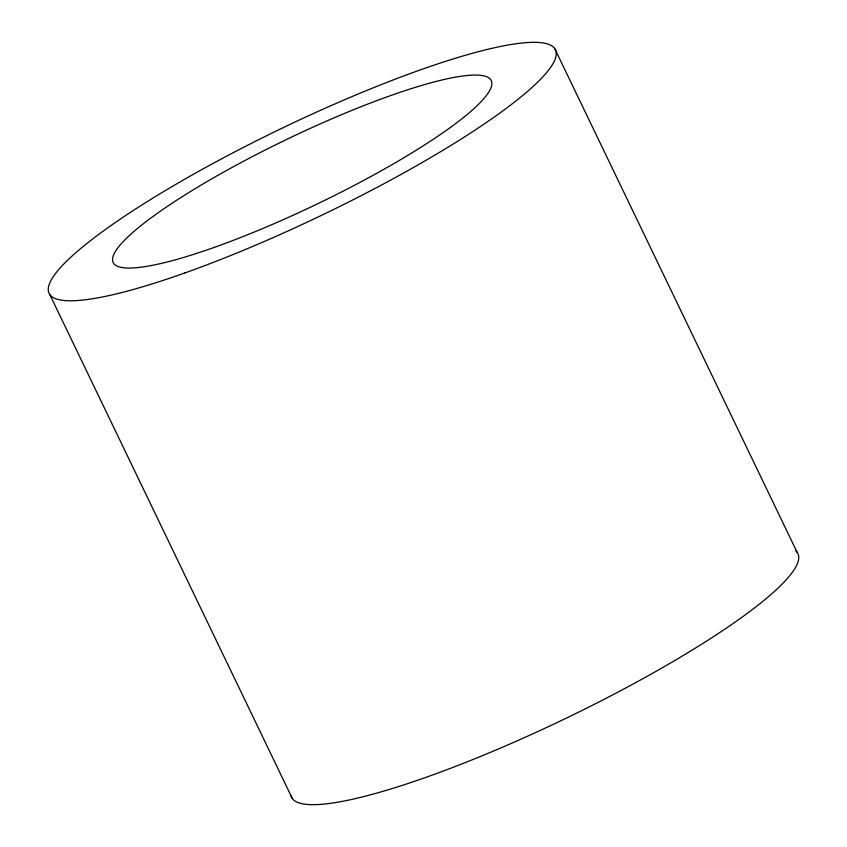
<?xml version="1.0" encoding="UTF-8"?>
<svg xmlns="http://www.w3.org/2000/svg" width="847" height="847" viewBox="0 0 847 847"><rect width="100%" height="100%" fill="white"/><g stroke="black" fill="none" stroke-linecap="round" stroke-linejoin="round"><path stroke-width="1.27" d="M554.626 48.406L797.133 552.308M49.867 294.692L292.374 798.594M795.481 550.582A280.96 47.824 -25.7 0 1 570.497 716.117A280.96 47.824 -25.7 0 1 290.966 795.481M184.582 273.052A280.96 47.824 -25.7 0 0 556.034 51.519A280.96 47.824 -25.7 0 0 166.118 190.088A280.96 47.824 -25.7 0 0 184.582 273.052M214.397 247.335A209.77 35.701 -25.7 0 0 491.726 81.937A209.77 35.701 -25.7 0 0 200.612 185.387A209.77 35.701 -25.7 0 0 214.397 247.335"/></g></svg>
